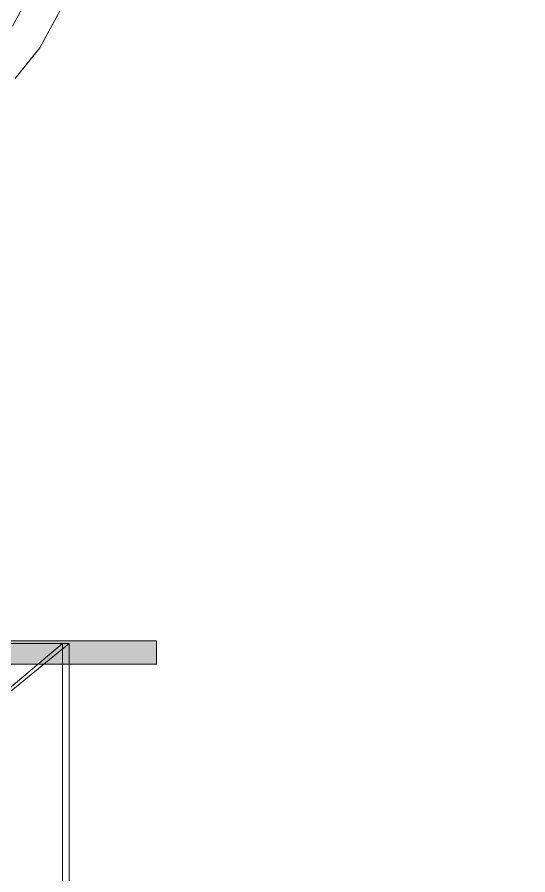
# Model space of a CAD drawing. Header units: centimetres. Extents: x 394264 to 551709, y 50011 to 59011.
# Drawn here: x 510932.2 to 511107.5, y 52605.8 to 52900.2 of the extents above; entities that cross this region are included whole.
import ezdxf

# ---------------------------------------------------------------- set-up
doc = ezdxf.new("R2010")
doc.units = ezdxf.units.CM
for name, pattern in [('DASHDOT', [25.4, 12.7, -6.35, 0, -6.35]), ('DASHED', [4, 2, -2]), ('HIDDEN2', [0.1875, 0.125, -0.0625])]:
    doc.linetypes.add(name, pattern=pattern)
doc.layers.get('0').update_dxf_attribs({"lineweight": 9})
for name, color, linetype, lineweight in [('0-KRCN-MİMARİ-220526', 8, 'Continuous', 9), ('A_Aks', 30, 'DASHDOT', 9), ('TF_Cihaz', 20, 'Continuous', 13), ('TF_Mobilya', 142, 'Continuous', 9)]:
    doc.layers.add(name, color=color, linetype=linetype, lineweight=lineweight)

# ---------------------------------------------------------------- blocks, each defined once
blk = doc.blocks.new('a_aks')
at = {"layer": 'A_Aks', "color": 8, "ltscale": 200}
blk.add_line((6480, 5308.05), (6480, -831.11), dxfattribs=at)
blk = doc.blocks.new('mimari_yeni_durum')
at = {"layer": 'A_Aks', "color": 8}
blk.add_blockref('a_aks', (0, 0), dxfattribs=at)
blk = doc.blocks.new('kombine_altyapı')
h = blk.add_hatch(color=8)
h.dxf.hatch_style = 1
h.paths.add_polyline_path([(6352.5, 423.8), (5744, 423.8), (5744, 415.8), (6352.5, 415.8)])
at = {"color": 8, "linetype": 'DASHED', "ltscale": 40}
for p, q in [((6362.76, 744.62), (6295.57, 621.04)), ((6312.46, 627.35), (6373.47, 739.22))]:
    blk.add_line(p, q, dxfattribs=at)
at = {"color": 8}
for p, q in [((6304.06, 616.77), (6312.46, 627.35)), ((6322.5, 422.8), (6322.5, 242.8))]:
    blk.add_line(p, q, dxfattribs=at)
at = {"color": 8, "lineweight": 0, "ltscale": 20}
blk.add_line((6101.3, 422.8), (6322.5, 422.8), dxfattribs=at)
at = {"color": 8, "linetype": 'DASHED', "lineweight": 0, "ltscale": 20}
blk.add_line((6322.5, 422.8), (6101.3, 242.8), dxfattribs=at)
at = {"color": 8, "linetype": 'DASHED', "ltscale": 40}
blk.add_arc((6354.42, 471.41), 273.34, 88.2524, 144.7151, dxfattribs=at)
at = {"layer": 'TF_Cihaz', "color": 8, "linetype": 'HIDDEN2', "ltscale": 100}
for p, q in [((6362.76, 744.62), (6295.57, 621.04)), ((6312.46, 627.35), (6373.47, 739.22)), ((6304.06, 616.77), (6312.46, 627.35))]:
    blk.add_line(p, q, dxfattribs=at)
at = {"layer": 'TF_Cihaz', "color": 8, "ltscale": 20}
for p, q in [((6347.76, 423.8), (6076.91, 423.8)), ((6106.3, 422.8), (6320.3, 422.8)), ((6320.3, 422.8), (6106.3, 242.8)), ((6347.76, 415.8), (6076.87, 415.8))]:
    blk.add_line(p, q, dxfattribs=at)
at = {"layer": 'TF_Cihaz', "color": 8}
blk.add_line((6320.3, 422.8), (6320.3, 242.8), dxfattribs=at)
at = {"layer": 'TF_Cihaz', "color": 8, "ltscale": 20}
blk.add_lwpolyline([(6352.5, 423.8), (5744, 423.8), (5744, 415.8), (6352.5, 415.8), (6352.5, 423.8)], dxfattribs=at)
at = {"layer": 'TF_Cihaz', "color": 8, "linetype": 'HIDDEN2', "ltscale": 100}
blk.add_arc((6354.42, 471.41), 273.34, 88.2524, 144.7151, dxfattribs=at)
blk = doc.blocks.new('A$C9e52caec')
at = {"color": 8}
blk.add_blockref('mimari_yeni_durum', (0, 0), dxfattribs=at)
at = {"layer": 'TF_Mobilya', "color": 8}
blk.add_blockref('kombine_altyapı', (0, 0), dxfattribs=at)

msp = doc.modelspace()

# ---------------------------------------------------------------- block references
at = {"layer": '0-KRCN-MİMARİ-220526', "rotation": 359.999999999997}
msp.add_blockref('A$C9e52caec', (504627.51, 52262.37, 74), dxfattribs=at)

doc.saveas('drawing.dxf')
